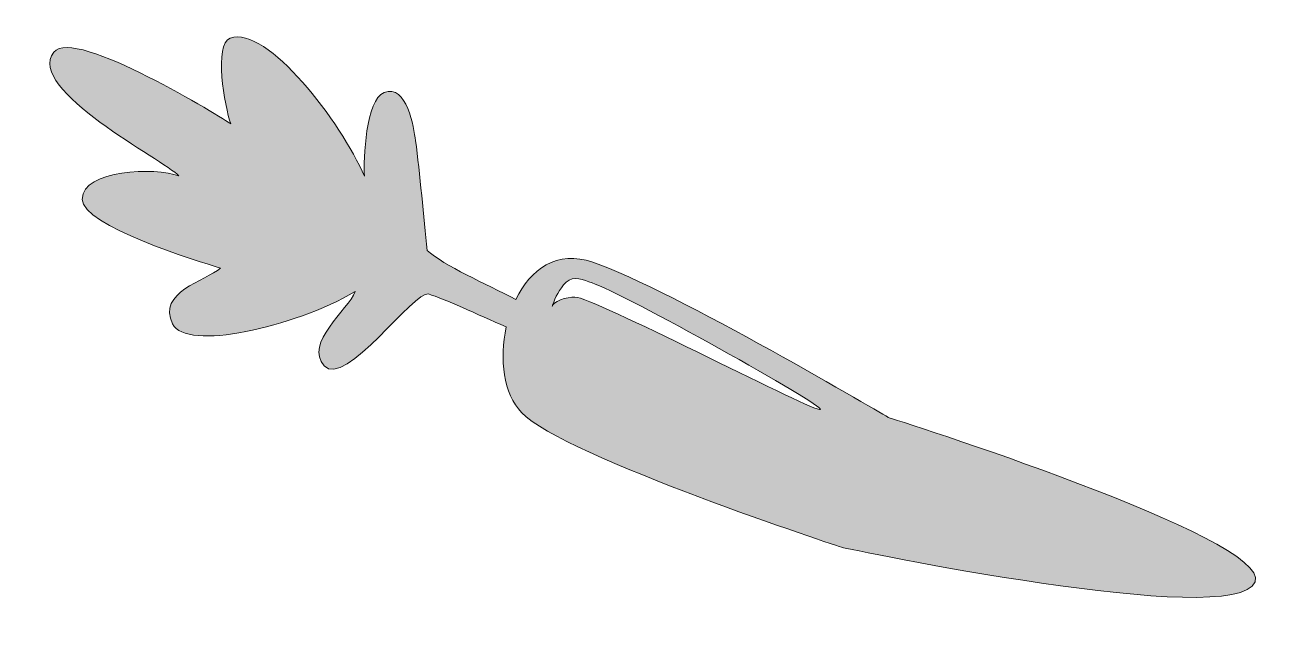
# Model space of a CAD drawing. Header units: inches. Extents: x -2 to 103, y -3 to 48.
import ezdxf

# ---------------------------------------------------------------- set-up
doc = ezdxf.new("R2010")
doc.units = ezdxf.units.IN
doc.header["$MEASUREMENT"] = 0
doc.layers.add('Layer 1', color=7, linetype='Continuous')

msp = doc.modelspace()

# ---------------------------------------------------------------- hatches: boundary and pattern name
at = {"layer": 'Layer 1', "true_color": 0x70009f}
h = msp.add_hatch(color=204, dxfattribs=at)
h.dxf.hatch_style = 2
edge = h.paths.add_edge_path()
edge.add_spline(control_points=[(70.63, 15.16), (70.63, 15.16), (52.56, 25.86), (45.76, 28.22), (42.72, 29.28), (40.49, 27.6), (39.26, 25.09), (36.71, 26.41), (33.24, 27.92), (31.78, 29.22), (31.49, 31.98), (31.19, 35.72), (30.81, 38.47), (30.66, 39.55), (30.08, 43.25), (28.17, 42.52), (26.59, 41.92), (26.44, 36.88), (26.5, 35.47), (24.57, 39.98), (18.29, 48.21), (15.2, 47.09), (13.79, 46.59), (14.73, 41.35), (15.24, 39.87), (14.78, 40.21), (2.06, 48.13), (0.33, 45.91), (-2.1, 42.77), (9.62, 36.82), (10.87, 35.5), (8.9, 36.22), (2.75, 36.07), (2.72, 33.52), (2.69, 31.33), (12.44, 28.3), (14.39, 27.73), (13.09, 26.64), (9.02, 25.7), (10.34, 23.03), (11.49, 20.7), (20.49, 22.71), (25.73, 25.75), (25.13, 24.24), (21.42, 21.39), (23.1, 19.51), (24.86, 17.53), (30.73, 25.91), (31.9, 25.55), (33.24, 25.14), (36, 23.84), (38.46, 22.77), (37.86, 20.08), (38.23, 17.14), (39.75, 15.56), (43.32, 11.85), (66.77, 4.2), (66.77, 4.2), (66.77, 4.2), (99.94, -2.84), (101.55, 1.31), (102.98, 4.95), (70.63, 15.16), (70.63, 15.16)], knot_values=[0, 0, 0, 0, 1, 1, 1, 2, 2, 2, 3, 3, 3, 4, 4, 4, 5, 5, 5, 6, 6, 6, 7, 7, 7, 8, 8, 8, 9, 9, 9, 10, 10, 10, 11, 11, 11, 12, 12, 12, 13, 13, 13, 14, 14, 14, 15, 15, 15, 16, 16, 16, 17, 17, 17, 18, 18, 18, 19, 19, 19, 20, 20, 20, 21, 21, 21, 21], degree=3, periodic=1)
edge = h.paths.add_edge_path()
edge.add_spline(control_points=[(64.92, 15.82), (64.54, 15.51), (46.83, 24.74), (44.45, 25.26), (44, 25.36), (42.63, 25.1), (42.36, 24.6), (42.35, 24.57), (42.34, 24.53), (42.33, 24.5), (42.33, 24.53), (42.35, 24.57), (42.36, 24.6), (42.62, 25.29), (42.88, 25.93), (43.51, 26.54), (44.13, 27.14), (44.97, 26.72), (45.68, 26.49), (48.22, 25.66), (65.3, 16.14), (64.92, 15.82)], knot_values=[0, 0, 0, 0, 1, 1, 1, 2, 2, 2, 3, 3, 3, 4, 4, 4, 5, 5, 5, 6, 6, 6, 7, 7, 7, 7], degree=3, periodic=1)

# ---------------------------------------------------------------- linework, layer by layer
at = {"layer": 'Layer 1', "lineweight": 0}
for points, knots in [([(70.63, 15.16), (70.63, 15.16), (52.56, 25.86), (45.76, 28.22), (42.72, 29.28), (40.49, 27.6), (39.26, 25.09), (36.71, 26.41), (33.24, 27.92), (31.78, 29.22), (31.49, 31.98), (31.19, 35.72), (30.81, 38.47), (30.66, 39.55), (30.08, 43.25), (28.17, 42.52), (26.59, 41.92), (26.44, 36.88), (26.5, 35.47), (24.57, 39.98), (18.29, 48.21), (15.2, 47.09), (13.79, 46.59), (14.73, 41.35), (15.24, 39.87), (14.78, 40.21), (2.06, 48.13), (0.33, 45.91), (-2.1, 42.77), (9.62, 36.82), (10.87, 35.5), (8.9, 36.22), (2.75, 36.07), (2.72, 33.52), (2.69, 31.33), (12.44, 28.3), (14.39, 27.73), (13.09, 26.64), (9.02, 25.7), (10.34, 23.03), (11.49, 20.7), (20.49, 22.71), (25.73, 25.75), (25.13, 24.24), (21.42, 21.39), (23.1, 19.51), (24.86, 17.53), (30.73, 25.91), (31.9, 25.55), (33.24, 25.14), (36, 23.84), (38.46, 22.77), (37.86, 20.08), (38.23, 17.14), (39.75, 15.56), (43.32, 11.85), (66.77, 4.2), (66.77, 4.2), (66.77, 4.2), (99.94, -2.84), (101.55, 1.31), (102.98, 4.95), (70.63, 15.16), (70.63, 15.16)], [0, 0, 0, 0, 1, 1, 1, 2, 2, 2, 3, 3, 3, 4, 4, 4, 5, 5, 5, 6, 6, 6, 7, 7, 7, 8, 8, 8, 9, 9, 9, 10, 10, 10, 11, 11, 11, 12, 12, 12, 13, 13, 13, 14, 14, 14, 15, 15, 15, 16, 16, 16, 17, 17, 17, 18, 18, 18, 19, 19, 19, 20, 20, 20, 21, 21, 21, 21]), ([(64.92, 15.82), (64.54, 15.51), (46.83, 24.74), (44.45, 25.26), (44, 25.36), (42.63, 25.1), (42.36, 24.6), (42.35, 24.57), (42.34, 24.53), (42.33, 24.5), (42.33, 24.53), (42.35, 24.57), (42.36, 24.6), (42.62, 25.29), (42.88, 25.93), (43.51, 26.54), (44.13, 27.14), (44.97, 26.72), (45.68, 26.49), (48.22, 25.66), (65.3, 16.14), (64.92, 15.82)], [0, 0, 0, 0, 1, 1, 1, 2, 2, 2, 3, 3, 3, 4, 4, 4, 5, 5, 5, 6, 6, 6, 7, 7, 7, 7])]:
    msp.add_open_spline(points, degree=3, knots=knots, dxfattribs=at)

doc.saveas('drawing.dxf')
